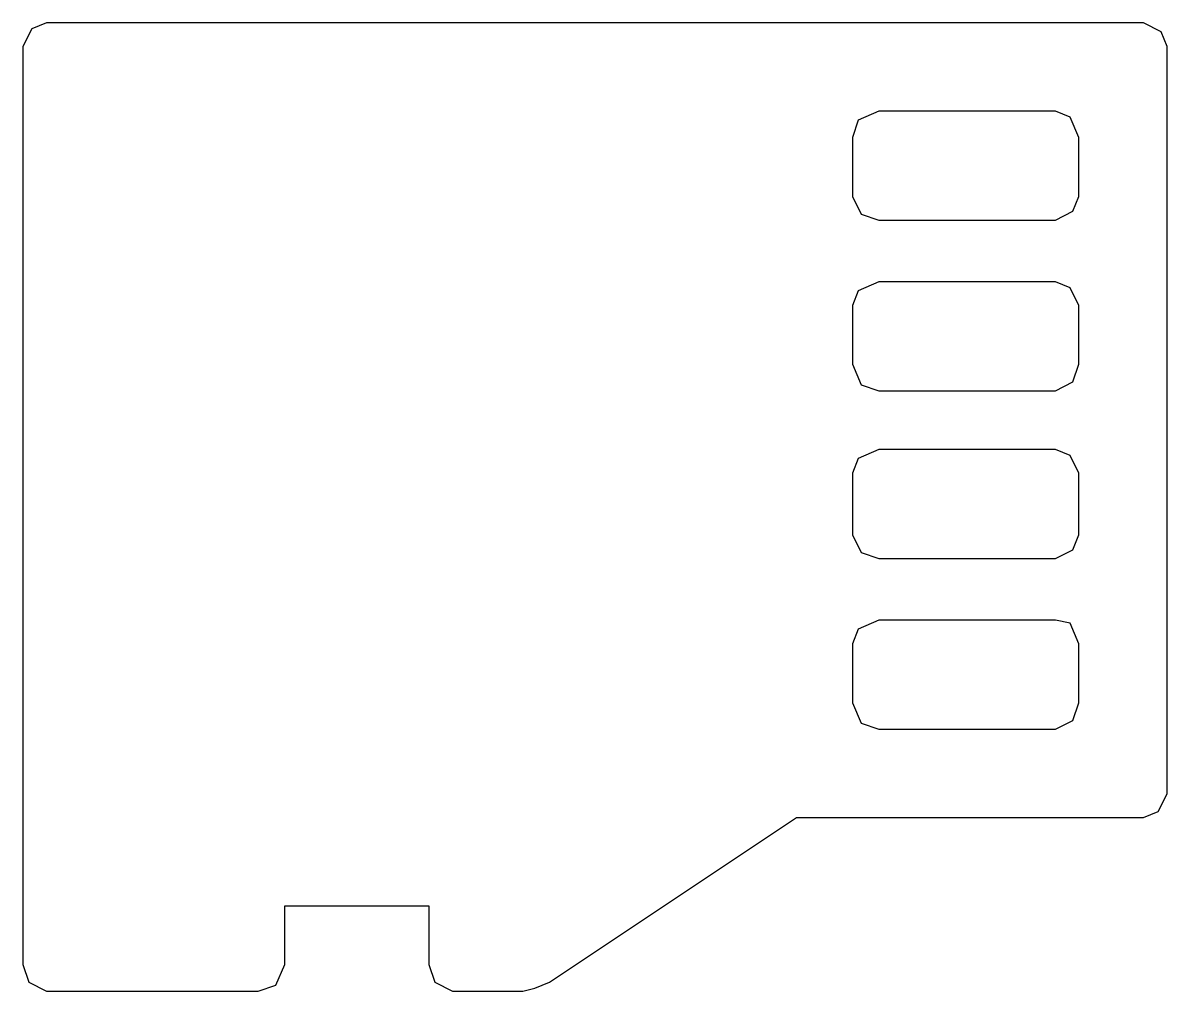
# Model space of a CAD drawing. Header units: millimetres. Extents: x -22324 to -21524, y -2929 to -2252.
import ezdxf

# ---------------------------------------------------------------- set-up
doc = ezdxf.new("R2010")
doc.units = ezdxf.units.MM
doc.header["$LTSCALE"] = 205.655527

msp = doc.modelspace()

# ---------------------------------------------------------------- linework, layer by layer
at = {"color": 7, "linetype": 'Continuous'}
for p, q in [((-22307.46, -2251.93), (-22317.74, -2256.04)), ((-21540.36, -2251.93), (-22307.46, -2251.93)), ((-21528.02, -2258.1), (-21540.36, -2251.93)), ((-22317.74, -2256.04), (-22323.91, -2268.38)), ((-21523.91, -2268.38), (-21528.02, -2258.1)), ((-22323.91, -2268.38), (-22323.91, -2910.03)), ((-21523.91, -2790.75), (-21523.91, -2268.38)), ((-21739.85, -2319.79), (-21743.96, -2332.13)), ((-21725.45, -2313.62), (-21739.85, -2319.79)), ((-21602.06, -2313.62), (-21725.45, -2313.62)), ((-21591.77, -2317.74), (-21602.06, -2313.62)), ((-21585.6, -2332.13), (-21591.77, -2317.74)), ((-21743.96, -2332.13), (-21743.96, -2373.26)), ((-21585.6, -2373.26), (-21585.6, -2332.13)), ((-21743.96, -2373.26), (-21737.79, -2385.6)), ((-21589.72, -2383.55), (-21585.6, -2373.26)), ((-21602.06, -2389.72), (-21589.72, -2383.55)), ((-21737.79, -2385.6), (-21725.45, -2389.72)), ((-21725.45, -2389.72), (-21602.06, -2389.72)), ((-21739.85, -2439.07), (-21743.96, -2449.36)), ((-21725.45, -2432.9), (-21739.85, -2439.07)), ((-21602.06, -2432.9), (-21725.45, -2432.9)), ((-21591.77, -2437.02), (-21602.06, -2432.9)), ((-21585.6, -2449.36), (-21591.77, -2437.02)), ((-21743.96, -2449.36), (-21743.96, -2490.49)), ((-21585.6, -2490.49), (-21585.6, -2449.36)), ((-21743.96, -2490.49), (-21737.79, -2504.88)), ((-21589.72, -2502.83), (-21585.6, -2490.49)), ((-21602.06, -2509), (-21589.72, -2502.83)), ((-21737.79, -2504.88), (-21725.45, -2509)), ((-21725.45, -2509), (-21602.06, -2509)), ((-21725.45, -2550.13), (-21739.85, -2556.3)), ((-21602.06, -2550.13), (-21725.45, -2550.13)), ((-21591.77, -2554.24), (-21602.06, -2550.13)), ((-21739.85, -2556.3), (-21743.96, -2566.58)), ((-21585.6, -2566.58), (-21591.77, -2554.24)), ((-21743.96, -2566.58), (-21743.96, -2609.77)), ((-21585.6, -2609.77), (-21585.6, -2566.58)), ((-21743.96, -2609.77), (-21737.79, -2622.11)), ((-21589.72, -2620.05), (-21585.6, -2609.77)), ((-21737.79, -2622.11), (-21725.45, -2626.22)), ((-21602.06, -2626.22), (-21589.72, -2620.05)), ((-21725.45, -2626.22), (-21602.06, -2626.22)), ((-21725.45, -2669.41), (-21739.85, -2675.58)), ((-21602.06, -2669.41), (-21725.45, -2669.41)), ((-21591.77, -2671.47), (-21602.06, -2669.41)), ((-21585.6, -2685.86), (-21591.77, -2671.47)), ((-21739.85, -2675.58), (-21743.96, -2685.86)), ((-21743.96, -2685.86), (-21743.96, -2726.99)), ((-21585.6, -2726.99), (-21585.6, -2685.86)), ((-21743.96, -2726.99), (-21737.79, -2741.39)), ((-21589.72, -2739.33), (-21585.6, -2726.99)), ((-21737.79, -2741.39), (-21725.45, -2745.5)), ((-21602.06, -2745.5), (-21589.72, -2739.33)), ((-21725.45, -2745.5), (-21602.06, -2745.5)), ((-21530.08, -2803.08), (-21523.91, -2790.75)), ((-21955.78, -2922.37), (-21783.03, -2807.2)), ((-21783.03, -2807.2), (-21540.36, -2807.2)), ((-21540.36, -2807.2), (-21530.08, -2803.08)), ((-22140.87, -2910.03), (-22140.87, -2868.89)), ((-22140.87, -2868.89), (-22040.1, -2868.89)), ((-22040.1, -2868.89), (-22040.1, -2910.03)), ((-22323.91, -2910.03), (-22319.79, -2922.37)), ((-22147.04, -2924.42), (-22140.87, -2910.03)), ((-22040.1, -2910.03), (-22035.99, -2922.37)), ((-22319.79, -2922.37), (-22307.46, -2928.53)), ((-22159.38, -2928.53), (-22147.04, -2924.42)), ((-22035.99, -2922.37), (-22023.65, -2928.53)), ((-21974.29, -2928.53), (-21966.07, -2926.48)), ((-21966.07, -2926.48), (-21955.78, -2922.37)), ((-22307.46, -2928.53), (-22159.38, -2928.53)), ((-22023.65, -2928.53), (-21974.29, -2928.53))]:
    msp.add_line(p, q, dxfattribs=at)

doc.saveas('drawing.dxf')
